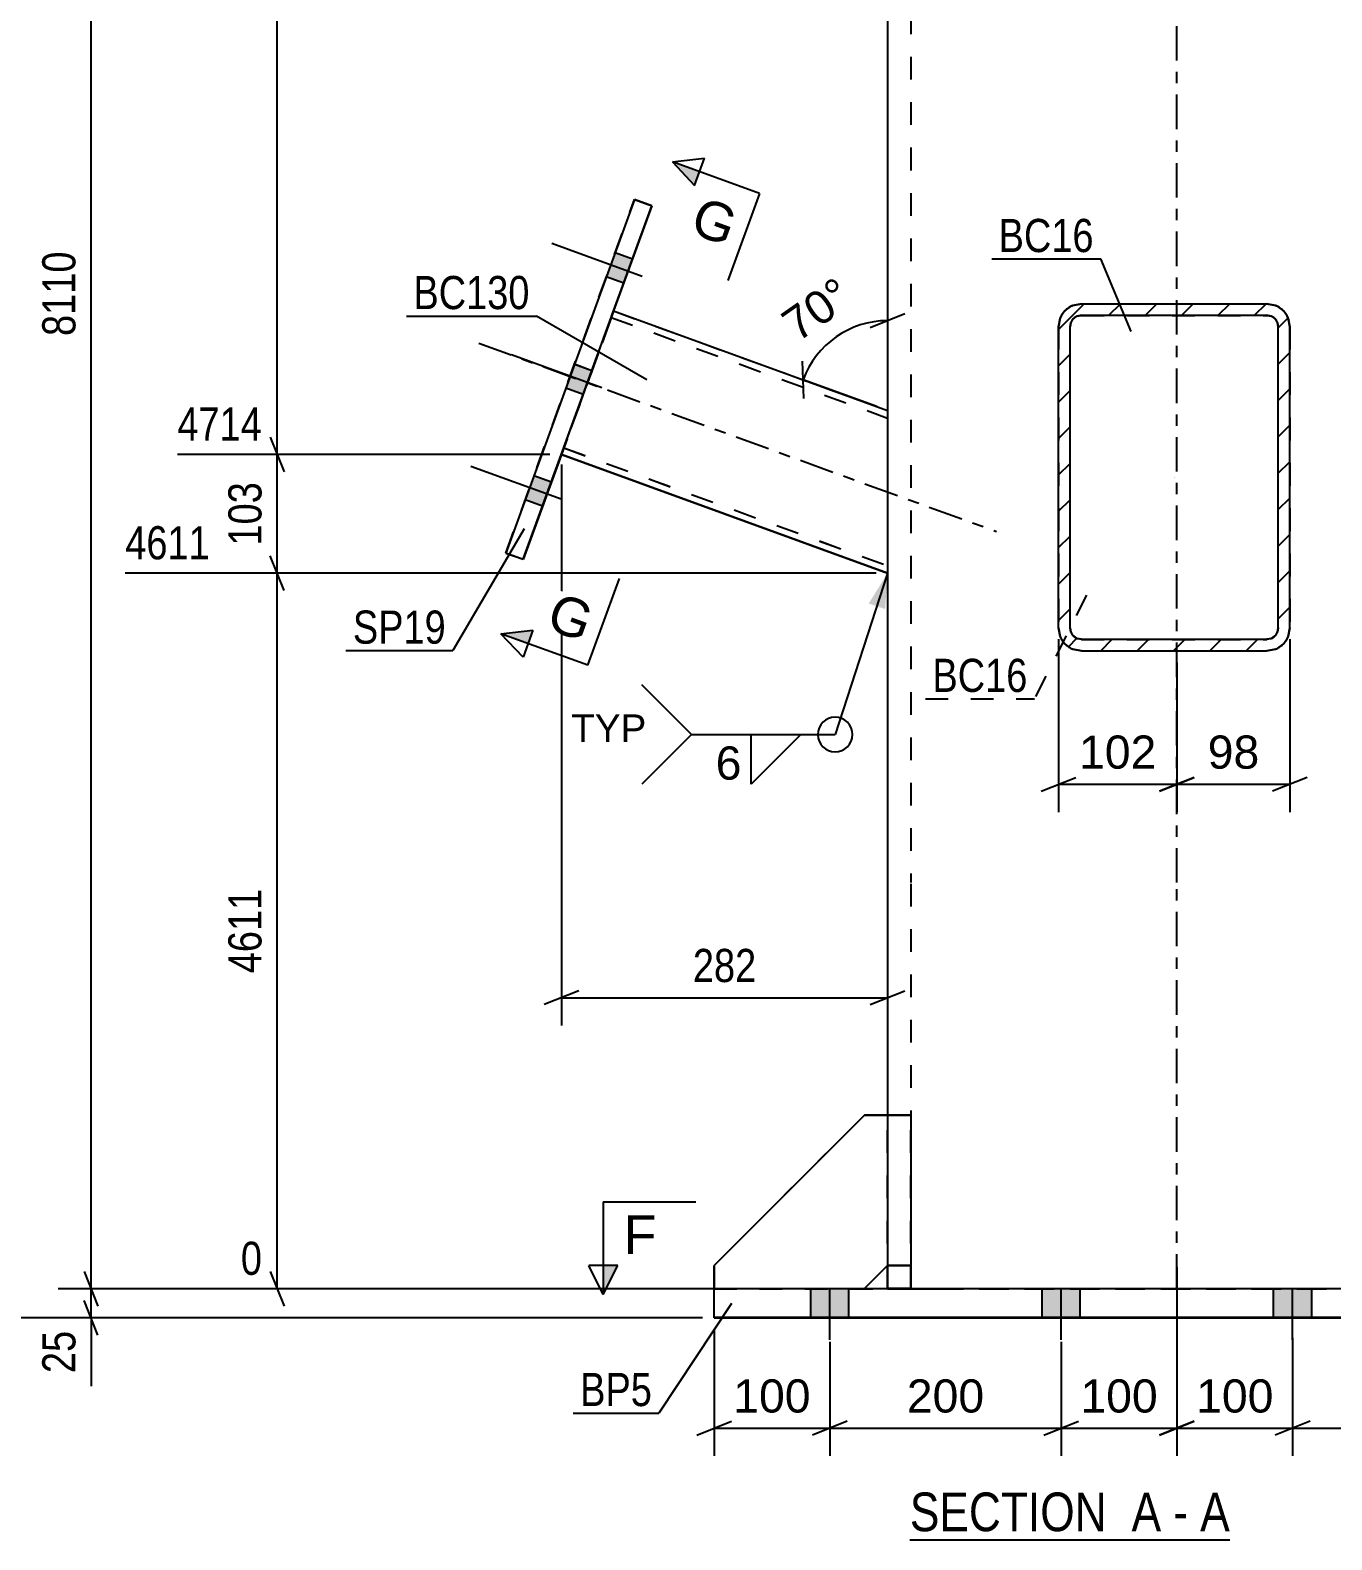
# Model space of a CAD drawing. Header units: millimetres. Extents: x -118 to 476, y -181 to 239.
# Drawn here: x 122.3 to 234.7, y -21.7 to 108.8 of the extents above; entities that cross this region are included whole.
import ezdxf

# ---------------------------------------------------------------- set-up
doc = ezdxf.new("R2010")
doc.units = ezdxf.units.MM
doc.linetypes.add('DXK_LINE_DOT2', pattern=[3.9198, 1.9599, -1.9599])
doc.linetypes.add('DXK_LINE_DOT3', pattern=[5.9187, 2.979, -0.9799, 0.9799, -0.9799])
doc.styles.add('Arial', font='ARIAL.TTF', dxfattribs={"height": 0.2})
doc.styles.add('Arial Narrow', font='ARIALN.TTF', dxfattribs={"height": 0.2})

# ---------------------------------------------------------------- blocks, each defined once
blk = doc.blocks.new('Unknown-284858552-17 - 2501')
at = {"color": 6, "linetype": 'Continuous'}
blk.add_line((198.27, -21.7), (225.92, -21.7), dxfattribs=at)
at = {"color": 0, "linetype": 'Continuous'}
for points in [[(216.38, -20.95), (216.38, -17.45), (198.27, -17.45), (198.27, -20.95)], [(219.99, -20.95), (219.99, -17.45), (217.43, -17.45), (217.43, -20.95)], [(222.31, -20.95), (222.31, -17.45), (221.04, -17.45), (221.04, -20.95)], [(225.92, -20.95), (225.92, -17.45), (223.36, -17.45), (223.36, -20.95)]]:
    blk.add_wipeout(points, dxfattribs=at)
at = {"color": 7, "linetype": 'Continuous', "style": 'Arial Narrow'}
for s, p in [('SECTION ', (198.27, -20.95)), ('A', (217.43, -20.95)), ('A', (223.36, -20.95)), ('-', (221.04, -20.95))]:
    blk.add_text(s, height=3.34, dxfattribs=at).set_placement(p)
blk = doc.blocks.new('Part-284858552-2546 - 2501')
at = {"color": 2, "linetype": 'Continuous'}
for p, q in [((196.35, 114.28), (196.35, 35.1)), ((196.35, 35), (196.35, 15))]:
    blk.add_line(p, q, dxfattribs=at)
at = {"color": 7, "linetype": 'DXK_LINE_DOT2'}
for p, q in [((198.35, 114.28), (198.35, 35.1)), ((198.35, 35), (198.35, 0)), ((196.35, 15), (196.35, 0)), ((196.35, 0), (196.35, 0)), ((196.65, 0), (196.35, 0)), ((197.52, 0), (196.65, 0)), ((198.82, 0), (197.52, 0)), ((198.35, 0), (198.35, 0)), ((198.35, 0), (198.5, 0)), ((198.5, 0), (198.94, 0)), ((200.35, 0), (198.82, 0)), ((198.94, 0), (199.58, 0)), ((199.58, 0), (200.35, 0)), ((200.35, 0), (242.35, 0)), ((200.35, 0), (242.35, 0)), ((196.35, 0), (196.65, 0)), ((196.65, 0), (197.52, 0)), ((197.52, 0), (198.82, 0)), ((198.5, 0), (198.35, 0)), ((198.94, 0), (198.5, 0)), ((198.82, 0), (200.35, 0)), ((199.58, 0), (198.94, 0)), ((200.35, 0), (199.58, 0)), ((200.35, 0), (242.35, 0)), ((200.35, 0), (242.35, 0))]:
    blk.add_line(p, q, dxfattribs=at)
at = {"color": 7, "linetype": 'DXK_LINE_DOT3'}
for p, q in [((221.35, 35.1), (221.35, 114.28)), ((221.35, 0), (221.35, 35))]:
    blk.add_line(p, q, dxfattribs=at)
blk = doc.blocks.new('Bolt-284858552-2519 - 2501')
at = {"linetype": 'Continuous'}
for points in [[(172.79, 89.51), (172.04, 87.44), (173.55, 86.89), (174.3, 88.96)], [(172.79, 89.51), (172.04, 87.44), (173.55, 86.89), (174.3, 88.96)], [(172.79, 89.5), (172.04, 87.44), (173.55, 86.89), (174.3, 88.96)], [(169.29, 79.88), (168.54, 77.81), (170.04, 77.26), (170.79, 79.33)], [(169.29, 79.87), (168.54, 77.81), (170.04, 77.26), (170.79, 79.33)], [(165.78, 70.24), (165.03, 68.18), (166.53, 67.63), (167.29, 69.7)], [(165.78, 70.24), (165.03, 68.18), (166.53, 67.63), (167.29, 69.7)], [(165.78, 70.24), (165.03, 68.17), (166.53, 67.63), (167.29, 69.69)]]:
    blk.add_hatch(color=1, dxfattribs=at).paths.add_polyline_path(points)
at = {"color": 1, "linetype": 'Continuous'}
for p, q in [((175.14, 87.48), (167.34, 90.32)), ((175.14, 87.48), (167.34, 90.32)), ((175.14, 87.48), (167.34, 90.32)), ((174.3, 88.96), (172.79, 89.51)), ((174.3, 88.96), (172.79, 89.51)), ((174.3, 88.96), (172.79, 89.5)), ((173.55, 86.89), (172.04, 87.44)), ((173.55, 86.89), (172.04, 87.44)), ((173.55, 86.89), (172.04, 87.44)), ((171.64, 77.85), (163.84, 80.69)), ((171.64, 77.85), (163.84, 80.69)), ((170.79, 79.33), (169.29, 79.88)), ((170.79, 79.33), (169.29, 79.87)), ((170.04, 77.26), (168.54, 77.81)), ((170.04, 77.26), (168.54, 77.81)), ((168.13, 68.22), (160.33, 71.06)), ((168.13, 68.22), (160.33, 71.06)), ((168.13, 68.22), (160.33, 71.05)), ((167.29, 69.7), (165.78, 70.24)), ((167.29, 69.7), (165.78, 70.24)), ((167.29, 69.69), (165.78, 70.24)), ((166.53, 67.63), (165.03, 68.18)), ((166.53, 67.63), (165.03, 68.18)), ((166.53, 67.63), (165.03, 68.17))]:
    blk.add_line(p, q, dxfattribs=at)
blk = doc.blocks.new('Part-284858552-2524 - 2501')
at = {"color": 2, "linetype": 'Continuous'}
for p, q in [((174.47, 94.11), (163.35, 63.57)), ((175.97, 93.57), (174.47, 94.11)), ((164.86, 63.03), (175.97, 93.57)), ((175.97, 93.56), (172.67, 84.5)), ((175.97, 93.56), (175.97, 93.57)), ((175.97, 93.56), (175.97, 93.56)), ((168.16, 72.09), (164.86, 63.02)), ((164.86, 63.02), (163.35, 63.57)), ((163.35, 63.57), (163.36, 63.57)), ((163.35, 63.57), (163.35, 63.57)), ((163.35, 63.57), (164.86, 63.03)), ((164.86, 63.02), (164.86, 63.03))]:
    blk.add_line(p, q, dxfattribs=at)
at = {"color": 7, "linetype": 'DXK_LINE_DOT2'}
for p, q in [((163.36, 63.57), (174.47, 94.11)), ((174.47, 94.11), (175.97, 93.56)), ((174.47, 94.11), (174.47, 94.11)), ((172.67, 84.5), (168.16, 72.09))]:
    blk.add_line(p, q, dxfattribs=at)
blk = doc.blocks.new('Bolt-284858552-2535 - 2501')
at = {"linetype": 'Continuous'}
for points in [[(189.7, -2.49), (193, -2.49), (193, 0.01), (189.7, 0.01)], [(189.7, -2.5), (193, -2.5), (193, 0), (189.7, 0)], [(209.7, -2.49), (213, -2.49), (213, 0.01), (209.7, 0.01)], [(229.7, -2.49), (233, -2.49), (233, 0.01), (229.7, 0.01)], [(249.7, -2.49), (253, -2.49), (253, 0.01), (249.7, 0.01)], [(249.7, -2.5), (253, -2.5), (253, 0), (249.7, 0)], [(189.7, -2.5), (193, -2.5), (193, 0), (189.7, 0)], [(189.7, -2.51), (193, -2.51), (193, -0.01), (189.7, -0.01)], [(209.7, -2.51), (213, -2.51), (213, -0.01), (209.7, -0.01)], [(229.7, -2.51), (233, -2.51), (233, -0.01), (229.7, -0.01)], [(249.7, -2.5), (253, -2.5), (253, 0), (249.7, 0)], [(249.7, -2.51), (253, -2.51), (253, -0.01), (249.7, -0.01)]]:
    blk.add_hatch(color=1, dxfattribs=at).paths.add_polyline_path(points)
at = {"color": 1, "linetype": 'Continuous'}
for p, q in [((189.7, -2.49), (189.7, 0.01)), ((189.7, -2.5), (189.7, 0)), ((191.35, -4.39), (191.35, 0.01)), ((191.35, -4.4), (191.35, 0)), ((193, -2.49), (193, 0.01)), ((193, -2.5), (193, 0)), ((209.7, -2.49), (209.7, 0.01)), ((211.35, -4.39), (211.35, 0.01)), ((213, -2.49), (213, 0.01)), ((229.7, -2.49), (229.7, 0.01)), ((231.35, -4.39), (231.35, 0.01)), ((233, -2.49), (233, 0.01)), ((249.7, -2.49), (249.7, 0.01)), ((249.7, -2.5), (249.7, 0)), ((251.35, -4.39), (251.35, 0.01)), ((251.35, -4.4), (251.35, 0)), ((253, -2.49), (253, 0.01)), ((253, -2.5), (253, 0)), ((189.7, -2.5), (189.7, 0)), ((189.7, -2.51), (189.7, -0.01)), ((191.35, -4.4), (191.35, 0)), ((191.35, -4.41), (191.35, -0.01)), ((193, -2.5), (193, 0)), ((193, -2.51), (193, -0.01)), ((209.7, -2.51), (209.7, -0.01)), ((211.35, -4.41), (211.35, -0.01)), ((213, -2.51), (213, -0.01)), ((229.7, -2.51), (229.7, -0.01)), ((231.35, -4.41), (231.35, -0.01)), ((233, -2.51), (233, -0.01)), ((249.7, -2.5), (249.7, 0)), ((249.7, -2.51), (249.7, -0.01)), ((251.35, -4.4), (251.35, 0)), ((251.35, -4.41), (251.35, -0.01)), ((253, -2.5), (253, 0)), ((253, -2.51), (253, -0.01))]:
    blk.add_line(p, q, dxfattribs=at)
blk = doc.blocks.new('Part-284858552-2551 - 2501')
at = {"color": 2, "linetype": 'Continuous'}
for p, q in [((181.35, -2.51), (181.35, 0.01)), ((181.35, 0.01), (261.35, 0.01)), ((261.35, -2.51), (261.35, 0.01)), ((181.35, -2.49), (181.35, -2.51)), ((261.35, -2.49), (181.35, -2.49)), ((181.35, -2.51), (261.35, -2.51)), ((261.35, -2.49), (261.35, -2.51))]:
    blk.add_line(p, q, dxfattribs=at)
at = {"color": 7, "linetype": 'DXK_LINE_DOT2'}
blk.add_line((181.35, -0.01), (261.35, -0.01), dxfattribs=at)
blk = doc.blocks.new('Part-284858552-2552 - 2501')
at = {"color": 7, "linetype": 'DXK_LINE_DOT2'}
for p, q in [((196.35, -0.01), (196.35, 15)), ((198.35, 15), (196.35, 15)), ((196.35, 15), (198.35, 15)), ((198.35, -0.01), (198.35, 15)), ((196.35, 2), (198.35, 2)), ((198.35, 1.99), (196.35, 1.99)), ((196.35, 0), (196.35, -0.01)), ((196.35, 0), (198.35, 0)), ((196.35, -0.01), (198.35, -0.01)), ((198.35, 0), (198.35, -0.01))]:
    blk.add_line(p, q, dxfattribs=at)
blk = doc.blocks.new('Part-284858552-2600 - 2501')
at = {"color": 7, "linetype": 'DXK_LINE_DOT2'}
for p, q in [((172.42, 83.8), (168.38, 72.7)), ((172.42, 83.8), (168.41, 72.79)), ((172.34, 83.58), (168.42, 72.82)), ((168.57, 73.22), (172.41, 83.77)), ((172.41, 83.77), (172.34, 83.58)), ((172.41, 83.77), (172.45, 83.89)), ((172.45, 83.89), (172.41, 83.77)), ((172.42, 83.8), (172.55, 84.17)), ((172.55, 84.16), (172.42, 83.8)), ((172.45, 83.89), (172.47, 83.93)), ((172.47, 83.93), (172.45, 83.89)), ((172.47, 83.93), (172.47, 83.93)), ((172.47, 83.93), (196.35, 75.24)), ((172.47, 83.93), (196.35, 75.24)), ((172.64, 84.41), (172.55, 84.16)), ((172.55, 84.17), (172.64, 84.41)), ((172.64, 84.41), (172.67, 84.5)), ((172.67, 84.49), (172.64, 84.41)), ((172.67, 84.49), (172.67, 84.5)), ((172.67, 84.49), (196.35, 75.88)), ((196.35, 75.88), (196.35, 61.83)), ((168.42, 72.82), (168.57, 73.22)), ((168.57, 73.22), (168.57, 73.22)), ((168.16, 72.09), (168.19, 72.18)), ((168.16, 72.09), (168.19, 72.18)), ((168.16, 72.09), (168.16, 72.09)), ((168.19, 72.18), (168.28, 72.42)), ((168.19, 72.18), (168.28, 72.42)), ((168.19, 72.18), (168.19, 72.18)), ((168.28, 72.42), (168.41, 72.79)), ((168.28, 72.42), (168.38, 72.7)), ((168.38, 72.7), (168.36, 72.66)), ((168.36, 72.65), (168.38, 72.7)), ((168.36, 72.65), (168.36, 72.66)), ((168.36, 72.66), (196.35, 62.47)), ((168.36, 72.65), (196.35, 62.47)), ((168.42, 72.82), (168.38, 72.7)), ((168.38, 72.7), (168.41, 72.79)), ((168.41, 72.79), (168.42, 72.82))]:
    blk.add_line(p, q, dxfattribs=at)
at = {"color": 2, "linetype": 'Continuous'}
for p, q in [((172.67, 84.5), (196.35, 75.88)), ((196.35, 61.83), (168.16, 72.09)), ((168.16, 72.09), (196.35, 61.83))]:
    blk.add_line(p, q, dxfattribs=at)
at = {"color": 7, "linetype": 'DXK_LINE_DOT3'}
blk.add_line((161.02, 81.71), (205.75, 65.43), dxfattribs=at)
blk = doc.blocks.new('Part-284858552-2553 - 2501')
at = {"color": 2, "linetype": 'Continuous'}
for p, q in [((194.35, 15), (181.35, 2)), ((194.35, 15), (194.35, 15)), ((196.35, 15), (194.35, 15)), ((181.35, 2), (181.35, 2)), ((181.35, 2), (181.35, 0.01)), ((194.35, 0.01), (196.35, 2))]:
    blk.add_line(p, q, dxfattribs=at)
at = {"color": 7, "linetype": 'DXK_LINE_DOT2'}
for p, q in [((181.35, 2), (194.35, 15)), ((194.35, 15), (196.35, 15)), ((196.35, 15), (196.35, 2)), ((196.35, 2), (194.35, 0)), ((181.35, 0.01), (181.35, 0)), ((194.35, 0), (181.35, 0)), ((181.35, 0), (194.35, 0)), ((194.35, 0), (194.35, 0.01)), ((194.35, 0), (194.35, 0))]:
    blk.add_line(p, q, dxfattribs=at)
blk = doc.blocks.new('Part-284858552-2556 - 2501')
at = {"color": 2, "linetype": 'Continuous'}
for p, q in [((196.35, 15.01), (196.35, 15)), ((198.35, 15.01), (196.35, 15.01)), ((196.35, 15.01), (196.35, 0.01)), ((198.35, 15), (198.35, 15.01)), ((198.35, 15.01), (198.35, 0.01)), ((198.35, 2.01), (196.35, 2.01)), ((196.35, 0.01), (198.35, 0.01))]:
    blk.add_line(p, q, dxfattribs=at)
at = {"color": 7, "linetype": 'DXK_LINE_DOT2'}
for p, q in [((196.35, 15), (198.35, 15)), ((196.35, 2.01), (196.35, 0.01)), ((196.35, 2), (198.35, 2)), ((198.35, 2.01), (198.35, 0.01)), ((198.35, 0.01), (196.35, 0.01)), ((196.35, 0.01), (196.35, 0.01)), ((198.35, 0.01), (198.35, 0.01))]:
    blk.add_line(p, q, dxfattribs=at)
blk = doc.blocks.new('Part-284858552-2557 - 2501')
at = {"color": 7, "linetype": 'DXK_LINE_DOT2'}
for p, q in [((181.35, 2), (194.35, 15)), ((194.35, 15), (181.35, 2)), ((194.35, 15), (196.35, 15)), ((194.35, 15), (194.35, 15)), ((196.35, 15), (194.35, 15)), ((196.35, 15), (196.35, 2)), ((181.35, 0), (181.35, 2)), ((196.35, 2), (194.35, 0)), ((194.35, 0), (194.36, 0.01)), ((194.35, 0), (181.35, 0)), ((181.35, 0), (194.35, 0)), ((194.35, 0), (194.35, 0))]:
    blk.add_line(p, q, dxfattribs=at)
at = {"color": 2, "linetype": 'Continuous'}
blk.add_line((194.36, 0.01), (196.35, 2), dxfattribs=at)
blk = doc.blocks.new('Part-284858552-2575 - 2501')
at = {"linetype": 'Continuous'}
h = blk.add_hatch(dxfattribs=at)
h.set_pattern_fill('', scale=0.7, style=0, pattern_type=0)
h.set_pattern_definition([(45, (230.9583, 83.8854), (-1.57154, 1.57154), [])])
h.paths.add_polyline_path([(231.11, 83.12), (230.96, 83.89), (230.52, 84.53), (229.88, 84.97), (229.11, 85.12), (213.11, 85.12), (212.35, 84.97), (211.7, 84.53), (211.26, 83.89), (211.11, 83.12), (211.11, 57.12), (211.26, 56.35), (211.7, 55.71), (212.35, 55.27), (213.11, 55.12), (229.11, 55.12), (229.88, 55.27), (230.52, 55.71), (230.96, 56.35), (231.11, 57.12)])
h.paths.add_polyline_path([(230.03, 56.74), (229.82, 56.41), (229.49, 56.2), (229.11, 56.12), (213.11, 56.12), (212.73, 56.2), (212.4, 56.41), (212.19, 56.74), (212.11, 57.12), (212.11, 83.12), (212.19, 83.5), (212.4, 83.83), (212.73, 84.04), (213.11, 84.12), (229.11, 84.12), (229.49, 84.04), (229.82, 83.83), (230.03, 83.5), (230.11, 83.12), (230.11, 57.12)])
at = {"color": 7, "linetype": 'DXK_LINE_DOT2'}
for p, q in [((212.35, 84.96), (213.11, 85.12)), ((213.11, 85.12), (229.11, 85.12)), ((213.11, 85.12), (213.11, 85.12)), ((229.11, 85.12), (229.11, 85.12)), ((229.11, 85.12), (229.88, 84.96)), ((211.11, 83.12), (211.26, 83.88)), ((212.19, 83.5), (212.11, 83.12)), ((212.19, 83.5), (212.19, 83.5)), ((230.03, 83.5), (230.03, 83.5)), ((230.11, 83.12), (230.03, 83.5)), ((230.96, 83.88), (231.11, 83.12)), ((211.11, 83.12), (211.11, 83.12)), ((211.11, 83.12), (211.11, 57.12)), ((212.11, 83.12), (212.11, 83.12)), ((212.11, 57.12), (212.11, 83.12)), ((230.11, 83.12), (230.11, 83.12)), ((230.11, 57.12), (230.11, 83.12)), ((231.11, 83.12), (231.11, 57.12)), ((211.26, 56.35), (211.11, 57.12)), ((211.26, 56.35), (211.26, 56.35)), ((212.11, 57.12), (212.11, 57.12)), ((212.11, 57.12), (212.19, 56.73)), ((212.73, 56.19), (213.11, 56.12)), ((213.11, 56.12), (213.11, 56.12)), ((213.11, 56.12), (229.11, 56.12)), ((229.11, 56.12), (229.49, 56.19)), ((229.11, 56.12), (229.11, 56.12)), ((230.03, 56.73), (230.11, 57.12)), ((230.11, 57.12), (230.11, 57.12)), ((231.11, 57.12), (230.96, 56.35)), ((230.96, 56.35), (230.96, 56.35))]:
    blk.add_line(p, q, dxfattribs=at)
at = {"color": 2, "linetype": 'Continuous'}
for p, q in [((213.11, 85.12), (212.35, 84.97)), ((213.11, 85.12), (229.11, 85.12)), ((229.88, 84.97), (229.11, 85.12)), ((211.26, 83.89), (211.11, 83.12)), ((212.11, 83.12), (212.19, 83.5)), ((213.11, 84.12), (212.73, 84.04)), ((212.73, 84.04), (213.11, 84.12)), ((213.11, 84.12), (213.11, 84.12)), ((213.11, 84.12), (229.11, 84.12)), ((213.11, 84.12), (229.11, 84.12)), ((229.11, 84.12), (229.11, 84.12)), ((229.49, 84.04), (229.11, 84.12)), ((229.11, 84.12), (229.49, 84.04)), ((230.03, 83.5), (230.11, 83.12)), ((231.11, 83.12), (230.96, 83.89)), ((211.11, 57.12), (211.11, 83.12)), ((212.11, 57.12), (212.11, 83.12)), ((230.11, 57.12), (230.11, 83.12)), ((231.11, 57.12), (231.11, 83.12)), ((211.11, 57.12), (211.26, 56.35)), ((212.19, 56.74), (212.11, 57.12)), ((213.11, 56.12), (212.73, 56.2)), ((213.11, 56.12), (229.11, 56.12)), ((229.49, 56.2), (229.11, 56.12)), ((230.11, 57.12), (230.03, 56.74)), ((230.96, 56.35), (231.11, 57.12)), ((213.11, 55.12), (212.35, 55.27)), ((212.35, 55.27), (213.11, 55.12)), ((213.11, 55.12), (229.11, 55.12)), ((213.11, 55.12), (213.11, 55.12)), ((213.11, 55.12), (229.11, 55.12)), ((229.88, 55.27), (229.11, 55.12)), ((229.11, 55.12), (229.88, 55.27)), ((229.11, 55.12), (229.11, 55.12))]:
    blk.add_line(p, q, dxfattribs=at)
at = {"color": 7, "linetype": 'DXK_LINE_DOT3'}
blk.add_line((221.11, 70.12), (221.11, 70.12), dxfattribs=at)
at = {"color": 2, "linetype": 'Continuous'}
for centre, radius, start, end in [((213.11, 83.12), 2, 112.5, 157.5), ((229.11, 83.12), 2, 22.5, 67.5), ((213.11, 83.12), 1, 112.5, 157.5), ((213.11, 83.12), 1, 112.5, 157.5), ((229.11, 83.12), 1, 22.5, 67.5), ((229.11, 83.12), 1, 22.5, 67.5), ((213.11, 57.12), 2, 202.5, 247.5), ((213.11, 57.12), 2, 202.5, 247.5), ((213.11, 57.12), 1, 202.5, 247.5), ((229.11, 57.12), 1, 292.5, 337.5), ((229.11, 57.12), 2, 292.5, 337.5), ((229.11, 57.12), 2, 292.5, 337.5)]:
    blk.add_arc(centre, radius, start, end, dxfattribs=at)
at = {"color": 7, "linetype": 'DXK_LINE_DOT2'}
for centre, radius, start, end in [((213.11, 83.12), 2, 112.5, 157.5), ((229.11, 83.12), 2, 22.5, 67.5), ((213.11, 57.12), 1, 202.5, 247.5), ((229.11, 57.12), 1, 292.5, 337.5)]:
    blk.add_arc(centre, radius, start, end, dxfattribs=at)
blk = doc.blocks.new('Part-284858552-2643 - 2501')
at = {"color": 7, "linetype": 'DXK_LINE_DOT2'}
for p, q in [((213.11, 85.11), (212.35, 84.96)), ((213.11, 85.11), (229.11, 85.11)), ((213.11, 85.1), (213.11, 85.11)), ((229.11, 85.1), (229.11, 85.11)), ((229.88, 84.96), (229.11, 85.11)), ((211.26, 83.87), (211.11, 83.11)), ((212.11, 83.11), (212.19, 83.49)), ((212.19, 83.49), (212.19, 83.49)), ((212.73, 84.03), (213.11, 84.11)), ((213.11, 84.1), (213.11, 84.11)), ((213.11, 84.11), (229.11, 84.11)), ((229.11, 84.1), (229.11, 84.11)), ((229.11, 84.11), (229.49, 84.03)), ((230.03, 83.49), (230.03, 83.49)), ((230.03, 83.49), (230.11, 83.11)), ((231.11, 83.11), (230.96, 83.87)), ((211.11, 83.11), (211.11, 57.1)), ((212.11, 83.1), (212.11, 83.11)), ((212.11, 57.11), (212.11, 83.11)), ((230.11, 83.1), (230.11, 83.11)), ((230.11, 57.11), (230.11, 83.11)), ((231.11, 83.11), (231.11, 57.1)), ((211.11, 57.11), (211.26, 56.34)), ((211.26, 56.34), (211.26, 56.34)), ((212.11, 57.1), (212.11, 57.11)), ((212.19, 56.73), (212.11, 57.11)), ((213.11, 56.11), (212.73, 56.18)), ((213.11, 56.1), (213.11, 56.11)), ((213.11, 56.11), (229.11, 56.11)), ((229.49, 56.18), (229.11, 56.11)), ((229.11, 56.1), (229.11, 56.11)), ((230.11, 57.11), (230.03, 56.73)), ((230.11, 57.1), (230.11, 57.11)), ((230.96, 56.34), (231.11, 57.11)), ((230.96, 56.34), (230.96, 56.34)), ((212.35, 55.26), (213.11, 55.11)), ((213.11, 55.11), (229.11, 55.11)), ((213.11, 55.11), (213.11, 55.1)), ((229.11, 55.11), (229.88, 55.26)), ((229.11, 55.1), (229.11, 55.11))]:
    blk.add_line(p, q, dxfattribs=at)
at = {"color": 7, "linetype": 'DXK_LINE_DOT3'}
blk.add_line((221.11, 70.11), (221.11, 70.1), dxfattribs=at)
at = {"color": 7, "linetype": 'DXK_LINE_DOT2'}
for centre, radius, start, end in [((213.11, 83.11), 2, 112.5, 157.5), ((229.11, 83.11), 2, 22.5, 67.5), ((213.11, 83.11), 1, 112.5, 157.5), ((229.11, 83.11), 1, 22.5, 67.5), ((213.11, 57.11), 2, 202.5, 247.5), ((213.11, 57.11), 1, 202.5, 247.5), ((229.11, 57.11), 1, 292.5, 337.5), ((229.11, 57.11), 2, 292.5, 337.5)]:
    blk.add_arc(centre, radius, start, end, dxfattribs=at)
blk = doc.blocks.new('StraightDimension-284858552-2657 - 2501')
at = {"color": 7, "linetype": 'Continuous'}
for p, q in [((221.35, 1.86), (221.35, -14.45)), ((231.35, -4.25), (231.35, -14.45)), ((219.85, -12.65), (222.85, -11.45)), ((232.85, -11.45), (229.85, -12.65)), ((221.35, -12.05), (231.35, -12.05))]:
    blk.add_line(p, q, dxfattribs=at)
at = {"color": 0}
blk.add_wipeout([(230.28, -11.3), (230.28, -7.1), (222.41, -7.1), (222.41, -11.3)], dxfattribs=at)
at = {"color": 3, "style": 'Arial'}
blk.add_text('100', height=2.865, dxfattribs=at).set_placement((223.01, -10.7))
blk = doc.blocks.new('StraightDimension-284858552-2649 - 2501')
at = {"color": 7, "linetype": 'Continuous'}
for p, q in [((181.35, -3.49), (181.35, -14.45)), ((191.35, -4.58), (191.35, -14.45)), ((179.85, -12.65), (182.85, -11.45)), ((192.85, -11.45), (189.85, -12.65)), ((181.35, -12.05), (191.35, -12.05))]:
    blk.add_line(p, q, dxfattribs=at)
at = {"color": 0}
blk.add_wipeout([(190.28, -11.3), (190.28, -7.1), (182.41, -7.1), (182.41, -11.3)], dxfattribs=at)
at = {"color": 3, "style": 'Arial'}
blk.add_text('100', height=2.865, dxfattribs=at).set_placement((183.01, -10.7))
blk = doc.blocks.new('StraightDimension-284858552-2652 - 2501')
at = {"color": 7, "linetype": 'Continuous'}
for p, q in [((191.35, -4.58), (191.35, -14.45)), ((211.35, -4.58), (211.35, -14.45)), ((192.85, -11.45), (189.85, -12.65)), ((209.85, -12.65), (212.85, -11.45)), ((191.35, -12.05), (211.35, -12.05))]:
    blk.add_line(p, q, dxfattribs=at)
at = {"color": 0}
blk.add_wipeout([(205.28, -11.3), (205.28, -7.1), (197.41, -7.1), (197.41, -11.3)], dxfattribs=at)
at = {"color": 3, "style": 'Arial'}
blk.add_text('200', height=2.865, dxfattribs=at).set_placement((198.01, -10.7))
blk = doc.blocks.new('StraightDimension-284858552-2653 - 2501')
at = {"color": 7, "linetype": 'Continuous'}
for p, q in [((221.35, 1.86), (221.35, -14.45)), ((211.35, -4.58), (211.35, -14.45)), ((209.85, -12.65), (212.85, -11.45)), ((222.85, -11.45), (219.85, -12.65)), ((211.35, -12.05), (221.35, -12.05))]:
    blk.add_line(p, q, dxfattribs=at)
at = {"color": 0}
blk.add_wipeout([(220.28, -11.3), (220.28, -7.1), (212.41, -7.1), (212.41, -11.3)], dxfattribs=at)
at = {"color": 3, "style": 'Arial'}
blk.add_text('100', height=2.865, dxfattribs=at).set_placement((213.01, -10.7))
blk = doc.blocks.new('StraightDimension-284858552-2661 - 2501')
at = {"color": 7, "linetype": 'Continuous'}
for p, q in [((251.35, -2.25), (251.35, -14.45)), ((231.35, -4.25), (231.35, -14.45)), ((232.85, -11.45), (229.85, -12.65)), ((249.85, -12.65), (252.85, -11.45)), ((231.35, -12.05), (251.35, -12.05))]:
    blk.add_line(p, q, dxfattribs=at)
at = {"color": 0}
blk.add_wipeout([(245.28, -11.3), (245.28, -7.1), (237.41, -7.1), (237.41, -11.3)], dxfattribs=at)
at = {"color": 3, "style": 'Arial'}
blk.add_text('200', height=2.865, dxfattribs=at).set_placement((238.01, -10.7))
blk = doc.blocks.new('StraightDimension-284858552-2699 - 2501')
at = {"color": 7, "linetype": 'Continuous'}
blk.add_line((180.35, -2.51), (115.72, -2.51), dxfattribs=at)
blk = doc.blocks.new('StraightDimension-284858552-2715 - 2501')
at = {"color": 7, "linetype": 'Continuous'}
for p, q in [((127.51, 0), (127.51, 171.97)), ((126.91, 1.5), (128.11, -1.5)), ((180.35, 0), (124.66, 0))]:
    blk.add_line(p, q, dxfattribs=at)
at = {"color": 0}
blk.add_wipeout([(126.76, 90.24), (122.56, 90.24), (122.56, 81.73), (126.76, 81.73)], dxfattribs=at)
at = {"color": 3, "style": 'Arial Narrow'}
blk.add_text('8110', height=2.863, rotation=90.0002, dxfattribs=at).set_placement((126.16, 82.33))
blk = doc.blocks.new('StraightDimension-284858552-2720 - 2501')
at = {"color": 7, "linetype": 'Continuous'}
for p, q in [((126.91, 1.5), (128.11, -1.5)), ((180.35, 0), (124.66, 0)), ((127.51, -2.51), (127.51, 0)), ((128.11, -4.01), (126.91, -1.01)), ((180.35, -2.51), (124.66, -2.51)), ((127.51, -2.51), (127.51, -8.41)), ((127.51, -2.51), (127.51, -8.41))]:
    blk.add_line(p, q, dxfattribs=at)
at = {"color": 0}
blk.add_wipeout([(126.76, -3.03), (122.56, -3.03), (122.56, -7.89), (126.76, -7.89)], dxfattribs=at)
at = {"color": 3, "style": 'Arial Narrow'}
blk.add_text('25', height=2.863, rotation=90.0002, dxfattribs=at).set_placement((126.16, -7.29))
blk = doc.blocks.new('StraightDimension-284858552-2797 - 2501')
at = {"color": 7, "linetype": 'Continuous'}
for p, q in [((144.19, 157.15), (142.99, 160.15)), ((195.35, 158.65), (130.47, 158.65)), ((143.59, 72.09), (143.59, 158.65)), ((142.99, 73.59), (144.19, 70.59)), ((167.16, 72.09), (134.97, 72.09))]:
    blk.add_line(p, q, dxfattribs=at)
at = {"color": 0}
blk.add_wipeout([(142.84, 119.63), (138.64, 119.63), (138.64, 111.12), (142.84, 111.12)], dxfattribs=at)
at = {"color": 3, "style": 'Arial Narrow'}
blk.add_text('3263', height=2.863, rotation=90.0002, dxfattribs=at).set_placement((142.24, 111.72))
at = {"color": 0, "linetype": 'Continuous'}
blk.add_wipeout([(138.39, 159.25), (138.39, 163.45), (129.87, 163.45), (129.87, 159.25)], dxfattribs=at)
at = {"color": 3, "linetype": 'Continuous', "style": 'Arial Narrow'}
blk.add_text('7977', height=2.863, dxfattribs=at).set_placement((130.47, 159.85))
blk = doc.blocks.new('StraightDimension-284858552-2805 - 2501')
at = {"color": 7, "linetype": 'Continuous'}
for p, q in [((142.99, 73.59), (144.19, 70.59)), ((167.16, 72.09), (134.97, 72.09)), ((143.59, 61.83), (143.59, 72.09)), ((144.19, 60.33), (142.99, 63.33)), ((195.35, 61.83), (130.47, 61.83))]:
    blk.add_line(p, q, dxfattribs=at)
at = {"color": 0, "linetype": 'Continuous'}
blk.add_wipeout([(142.89, 72.69), (142.89, 76.89), (134.37, 76.89), (134.37, 72.69)], dxfattribs=at)
at = {"color": 0}
blk.add_wipeout([(142.84, 70.3), (138.64, 70.3), (138.64, 63.62), (142.84, 63.62)], dxfattribs=at)
at = {"color": 3, "linetype": 'Continuous', "style": 'Arial Narrow'}
blk.add_text('4714', height=2.863, dxfattribs=at).set_placement((134.97, 73.29))
at = {"color": 3, "style": 'Arial Narrow'}
blk.add_text('103', height=2.863, rotation=90.0002, dxfattribs=at).set_placement((142.24, 64.22))
blk = doc.blocks.new('StraightDimension-284858552-2813 - 2501')
at = {"color": 7, "linetype": 'Continuous'}
for p, q in [((144.19, 60.33), (142.99, 63.33)), ((195.35, 61.83), (130.47, 61.83)), ((143.59, 0), (143.59, 61.83)), ((142.99, 1.5), (144.19, -1.5)), ((195.35, 0), (140.46, 0))]:
    blk.add_line(p, q, dxfattribs=at)
at = {"color": 0}
blk.add_wipeout([(142.84, 35.17), (138.64, 35.17), (138.64, 26.66), (142.84, 26.66)], dxfattribs=at)
at = {"color": 3, "style": 'Arial Narrow'}
blk.add_text('4611', height=2.863, rotation=90.0002, dxfattribs=at).set_placement((142.24, 27.26))
at = {"color": 0, "linetype": 'Continuous'}
for points in [[(138.39, 62.43), (138.39, 66.63), (129.87, 66.63), (129.87, 62.43)], [(142.89, 0.6), (142.89, 4.8), (139.86, 4.8), (139.86, 0.6)]]:
    blk.add_wipeout(points, dxfattribs=at)
at = {"color": 3, "linetype": 'Continuous', "style": 'Arial Narrow'}
for s, height, p in [('4611', 2.863, (130.47, 63.03)), ('0', 2.86, (140.46, 1.2))]:
    blk.add_text(s, height=height, dxfattribs=at).set_placement(p)
blk = doc.blocks.new('StraightDimension-284858552-2863 - 2501')
at = {"color": 7, "linetype": 'Continuous'}
for p, q in [((168.17, 71.22), (168.17, 22.75)), ((196.35, 60.83), (196.35, 22.75)), ((169.67, 25.75), (166.67, 24.55)), ((168.17, 25.15), (196.35, 25.15)), ((194.85, 24.55), (197.85, 25.75))]:
    blk.add_line(p, q, dxfattribs=at)
at = {"color": 0}
blk.add_wipeout([(185.6, 25.9), (185.6, 30.1), (178.92, 30.1), (178.92, 25.9)], dxfattribs=at)
at = {"color": 3, "style": 'Arial Narrow'}
blk.add_text('282', height=2.863, dxfattribs=at).set_placement((179.52, 26.5))
blk = doc.blocks.new('StraightDimension-284858552-6167 - 2501')
at = {"color": 7, "linetype": 'Continuous'}
for p, q in [((231.11, 56.12), (231.11, 41.19)), ((221.35, 54.11), (221.35, 41.19)), ((219.85, 42.99), (222.85, 44.19)), ((221.35, 43.59), (231.11, 43.59)), ((232.61, 44.19), (229.61, 42.99))]:
    blk.add_line(p, q, dxfattribs=at)
at = {"color": 0}
blk.add_wipeout([(229.05, 44.34), (229.05, 48.54), (223.41, 48.54), (223.41, 44.34)], dxfattribs=at)
at = {"color": 3, "style": 'Arial'}
blk.add_text('98', height=2.865, dxfattribs=at).set_placement((224.01, 44.94))
blk = doc.blocks.new('StraightDimension-284858552-6168 - 2501')
at = {"color": 7, "linetype": 'Continuous'}
for p, q in [((211.11, 56.12), (211.11, 41.19)), ((221.35, 54.11), (221.35, 41.19)), ((209.61, 42.99), (212.61, 44.19)), ((211.11, 43.59), (221.35, 43.59)), ((222.85, 44.19), (219.85, 42.99))]:
    blk.add_line(p, q, dxfattribs=at)
at = {"color": 0}
blk.add_wipeout([(220.17, 44.34), (220.17, 48.54), (212.29, 48.54), (212.29, 44.34)], dxfattribs=at)
at = {"color": 3, "style": 'Arial'}
blk.add_text('102', height=2.865, dxfattribs=at).set_placement((212.89, 44.94))
blk = doc.blocks.new('AngleDimension-284858552-6214 - 2501')
at = {"color": 7, "linetype": 'Continuous'}
for p, q in [((197.85, 84.24), (194.85, 83.04)), ((196.35, 83.64), (196.35, 75.88)), ((189.1, 76.92), (189, 80.15)), ((195.41, 76.22), (189.05, 78.53)), ((189.05, 78.53), (196.35, 75.88))]:
    blk.add_line(p, q, dxfattribs=at)
blk.add_arc((196.35, 75.88), 7.77, 90, 160, dxfattribs=at)
at = {"color": 0}
blk.add_wipeout([(194.35, 85.05), (191.94, 88.49), (186, 84.34), (188.41, 80.9)], dxfattribs=at)
at = {"color": 3, "style": 'Arial'}
blk.add_text('70°', height=2.865, rotation=35.002, dxfattribs=at).set_placement((188.56, 81.73))
blk = doc.blocks.new('SectionMark-284858552-2875 - 2501')
at = {"linetype": 'Continuous'}
for points in [[(180.1, 96.52), (179.67, 95.34), (177.75, 97.37)], [(165.7, 56.92), (165.27, 55.75), (162.92, 56.6)]]:
    blk.add_hatch(color=6, dxfattribs=at).paths.add_polyline_path(points)
at = {"color": 6, "linetype": 'Continuous'}
for p, q in [((177.75, 97.37), (180.52, 97.69)), ((177.75, 97.37), (179.67, 95.34)), ((179.67, 95.34), (180.52, 97.69)), ((162.92, 56.6), (165.7, 56.92)), ((164.85, 54.57), (162.92, 56.6)), ((165.7, 56.92), (164.85, 54.57))]:
    blk.add_line(p, q, dxfattribs=at)
at = {"color": 0, "linetype": 'Continuous'}
for points in [[(182.53, 90.05), (183.73, 93.33), (180.32, 94.57), (179.12, 91.29)], [(170.1, 55.85), (171.3, 59.14), (167.88, 60.38), (166.69, 57.09)]]:
    blk.add_wipeout(points, dxfattribs=at)
at = {"color": 6, "linetype": 'Continuous'}
for p, q in [((185.27, 94.64), (177.75, 97.37)), ((185.27, 94.64), (182.53, 87.12)), ((170.44, 53.87), (173.18, 61.38)), ((170.44, 53.87), (162.92, 56.6))]:
    blk.add_line(p, q, dxfattribs=at)
at = {"color": 3, "linetype": 'Continuous', "style": 'Arial'}
for p in [(179.12, 91.29), (166.69, 57.09)]:
    blk.add_text('G', height=3.34, rotation=-19.979, dxfattribs=at).set_placement(p)
blk = doc.blocks.new('Mark-284858552-2571 - 2501')
at = {"color": 0}
blk.add_wipeout([(214.16, 89.58), (214.16, 92.58), (205.94, 92.58), (205.94, 89.58)], dxfattribs=at)
blk.add_wipeout([(214.16, 89.58), (214.16, 92.58), (205.94, 92.58), (205.94, 89.58)], dxfattribs=at)
at = {"color": 30, "linetype": 'Continuous'}
for p in [(205.34, 88.98), (217.38, 82.71)]:
    blk.add_line(p, (214.76, 88.98), dxfattribs=at)
at = {"color": 3, "style": 'Arial Narrow'}
blk.add_text('BC16', height=2.863, dxfattribs=at).set_placement((205.94, 89.58))
blk = doc.blocks.new('Mark-284858552-2520 - 2501')
at = {"color": 0}
blk.add_wipeout([(158.18, 55.74), (158.18, 58.74), (150.14, 58.74), (150.14, 55.74)], dxfattribs=at)
blk.add_wipeout([(158.18, 55.74), (158.18, 58.74), (150.14, 58.74), (150.14, 55.74)], dxfattribs=at)
at = {"color": 30, "linetype": 'Continuous'}
for p in [(164.94, 65.65), (149.54, 55.14)]:
    blk.add_line(p, (158.78, 55.14), dxfattribs=at)
at = {"color": 3, "style": 'Arial Narrow'}
blk.add_text('SP19', height=2.863, dxfattribs=at).set_placement((150.14, 55.74))
blk = doc.blocks.new('Mark-284858552-2547 - 2501')
at = {"color": 0}
blk.add_wipeout([(175.99, -10.14), (175.99, -7.14), (169.78, -7.14), (169.78, -10.14)], dxfattribs=at)
blk.add_wipeout([(175.99, -10.14), (175.99, -7.14), (169.78, -7.14), (169.78, -10.14)], dxfattribs=at)
at = {"color": 30, "linetype": 'Continuous'}
for p in [(182.85, -1.27), (169.18, -10.74)]:
    blk.add_line(p, (176.59, -10.74), dxfattribs=at)
at = {"color": 3, "style": 'Arial Narrow'}
blk.add_text('BP5', height=2.863, dxfattribs=at).set_placement((169.78, -10.14))
blk = doc.blocks.new('SectionMark-284858552-2871 - 2501')
at = {"linetype": 'Continuous'}
for points in [[(171.78, 2.01), (173.03, 2.01), (171.78, -0.49)], [(269.98, 2.01), (271.23, 2.01), (271.23, -0.49)]]:
    blk.add_hatch(color=6, dxfattribs=at).paths.add_polyline_path(points)
at = {"color": 6, "linetype": 'Continuous'}
for p, q in [((171.78, 7.51), (179.78, 7.51)), ((171.78, 7.51), (171.78, -0.49)), ((271.23, 7.51), (263.23, 7.51)), ((271.23, 7.51), (271.23, -0.49)), ((171.78, -0.49), (170.53, 2.01)), ((173.03, 2.01), (170.53, 2.01)), ((171.78, -0.49), (173.03, 2.01)), ((269.98, 2.01), (272.48, 2.01)), ((271.23, -0.49), (269.98, 2.01)), ((272.48, 2.01), (271.23, -0.49))]:
    blk.add_line(p, q, dxfattribs=at)
at = {"color": 0, "linetype": 'Continuous'}
for points in [[(176.38, 3.01), (176.38, 6.51), (173.53, 6.51), (173.53, 3.01)], [(269.48, 3.01), (269.48, 6.51), (266.63, 6.51), (266.63, 3.01)]]:
    blk.add_wipeout(points, dxfattribs=at)
at = {"color": 3, "linetype": 'Continuous', "style": 'Arial'}
for p in [(173.53, 3.01), (266.63, 3.01)]:
    blk.add_text('F', height=3.34, dxfattribs=at).set_placement(p)
blk = doc.blocks.new('Mark-284858552-2639 - 2501')
at = {"color": 0}
blk.add_wipeout([(208.44, 51.57), (208.44, 54.57), (200.22, 54.57), (200.22, 51.57)], dxfattribs=at)
blk.add_wipeout([(208.44, 51.57), (208.44, 54.57), (200.22, 54.57), (200.22, 51.57)], dxfattribs=at)
at = {"color": 30, "linetype": 'DXK_LINE_DOT2'}
for p in [(213.53, 59.93), (199.62, 50.97)]:
    blk.add_line(p, (209.04, 50.97), dxfattribs=at)
at = {"color": 3, "style": 'Arial Narrow'}
blk.add_text('BC16', height=2.863, dxfattribs=at).set_placement((200.22, 51.57))
blk = doc.blocks.new('Mark-284858552-2596 - 2501')
at = {"color": 0}
blk.add_wipeout([(165.42, 84.65), (165.42, 87.65), (155.37, 87.65), (155.37, 84.65)], dxfattribs=at)
blk.add_wipeout([(165.42, 84.65), (165.42, 87.65), (155.37, 87.65), (155.37, 84.65)], dxfattribs=at)
at = {"color": 30, "linetype": 'Continuous'}
for p in [(154.77, 84.05), (175.55, 78.55)]:
    blk.add_line(p, (166.02, 84.05), dxfattribs=at)
at = {"color": 3, "style": 'Arial Narrow'}
blk.add_text('BC130', height=2.863, dxfattribs=at).set_placement((155.37, 84.65))
blk = doc.blocks.new('WeldMark-284858552-2877 - 2501')
at = {"linetype": 'Continuous'}
blk.add_hatch(color=30, dxfattribs=at).paths.add_polyline_path([(194.71, 59.21), (196.35, 61.83), (196.13, 58.74)])
at = {"color": 30, "linetype": 'Continuous'}
for p in [(196.35, 61.83), (179.39, 47.89)]:
    blk.add_line(p, (191.81, 47.89), dxfattribs=at)
at = {"color": 3, "linetype": 'Continuous'}
for p, q in [((179.39, 47.89), (175.11, 52.18)), ((179.39, 47.89), (175.11, 43.61)), ((184.57, 47.89), (188.86, 47.89)), ((188.86, 47.89), (184.57, 43.61)), ((184.57, 43.61), (184.57, 47.89))]:
    blk.add_line(p, q, dxfattribs=at)
for start, end in [(90, 270), (270, 90)]:
    blk.add_arc((191.81, 47.89), 1.5, start, end, dxfattribs=at)
at = {"color": 0}
blk.add_wipeout([(183.91, 43.79), (183.91, 47.19), (181.29, 47.19), (181.29, 43.79)], dxfattribs=at)
at = {"color": 3, "style": 'Arial'}
blk.add_text('6', height=2.87, dxfattribs=at).set_placement((181.49, 43.99))
at = {"color": 0, "linetype": 'Continuous'}
blk.add_wipeout([(175.49, 47.24), (175.49, 49.74), (169.01, 49.74), (169.01, 47.24)], dxfattribs=at)
blk.add_wipeout([(175.49, 47.24), (175.49, 49.74), (169.01, 49.74), (169.01, 47.24)], dxfattribs=at)
at = {"color": 3, "linetype": 'Continuous', "style": 'Arial'}
blk.add_text('TYP', height=2.388, dxfattribs=at).set_placement((169.01, 47.24))

msp = doc.modelspace()

# ---------------------------------------------------------------- block references
for name in ['Part-284858552-2546 - 2501', 'Part-284858552-2524 - 2501', 'Bolt-284858552-2519 - 2501', 'Part-284858552-2575 - 2501', 'Part-284858552-2643 - 2501', 'Part-284858552-2600 - 2501', 'Part-284858552-2553 - 2501', 'Part-284858552-2557 - 2501', 'Part-284858552-2556 - 2501', 'Part-284858552-2552 - 2501', 'Part-284858552-2551 - 2501', 'Bolt-284858552-2535 - 2501', 'Unknown-284858552-17 - 2501']:
    msp.add_blockref(name, (0, 0))

# ---------------------------------------------------------------- next in the draw order: block references
for name in ['Mark-284858552-2571 - 2501', 'StraightDimension-284858552-6167 - 2501', 'StraightDimension-284858552-2657 - 2501', 'StraightDimension-284858552-2649 - 2501']:
    msp.add_blockref(name, (0, 0))

# ---------------------------------------------------------------- next in the draw order: block references
for name in ['StraightDimension-284858552-2699 - 2501', 'StraightDimension-284858552-6168 - 2501', 'StraightDimension-284858552-2661 - 2501', 'StraightDimension-284858552-2652 - 2501']:
    msp.add_blockref(name, (0, 0))

# ---------------------------------------------------------------- next in the draw order: block references
for name in ['StraightDimension-284858552-2715 - 2501', 'Mark-284858552-2639 - 2501', 'StraightDimension-284858552-2653 - 2501']:
    msp.add_blockref(name, (0, 0))

# ---------------------------------------------------------------- next in the draw order: block references
for name in ['StraightDimension-284858552-2797 - 2501', 'StraightDimension-284858552-2720 - 2501']:
    msp.add_blockref(name, (0, 0))

# ---------------------------------------------------------------- next in the draw order: block references
msp.add_blockref('StraightDimension-284858552-2805 - 2501', (0, 0))

# ---------------------------------------------------------------- next in the draw order: block references
for name in ['AngleDimension-284858552-6214 - 2501', 'StraightDimension-284858552-2813 - 2501']:
    msp.add_blockref(name, (0, 0))

# ---------------------------------------------------------------- next in the draw order: block references
for name in ['StraightDimension-284858552-2863 - 2501', 'SectionMark-284858552-2871 - 2501', 'Mark-284858552-2547 - 2501']:
    msp.add_blockref(name, (0, 0))

# ---------------------------------------------------------------- next in the draw order: block references
msp.add_blockref('SectionMark-284858552-2875 - 2501', (0, 0))

# ---------------------------------------------------------------- next in the draw order: block references
for name in ['Mark-284858552-2596 - 2501', 'Mark-284858552-2520 - 2501', 'WeldMark-284858552-2877 - 2501']:
    msp.add_blockref(name, (0, 0))

doc.saveas('drawing.dxf')
